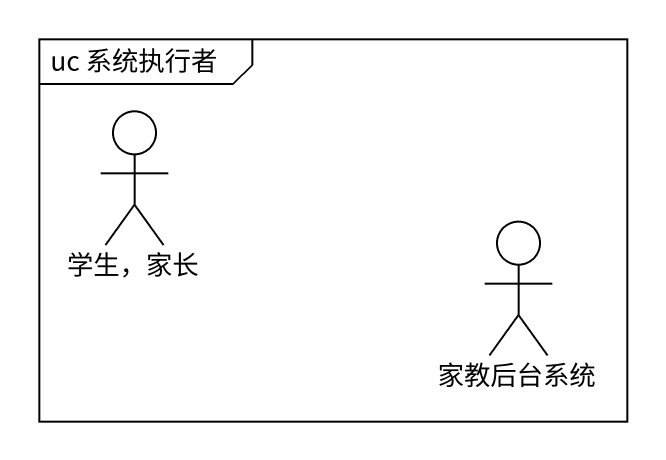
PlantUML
@startuml
mainframe uc 系统执行者
actor "学生，家长" as 学生_家长
actor 家教后台系统
@enduml
